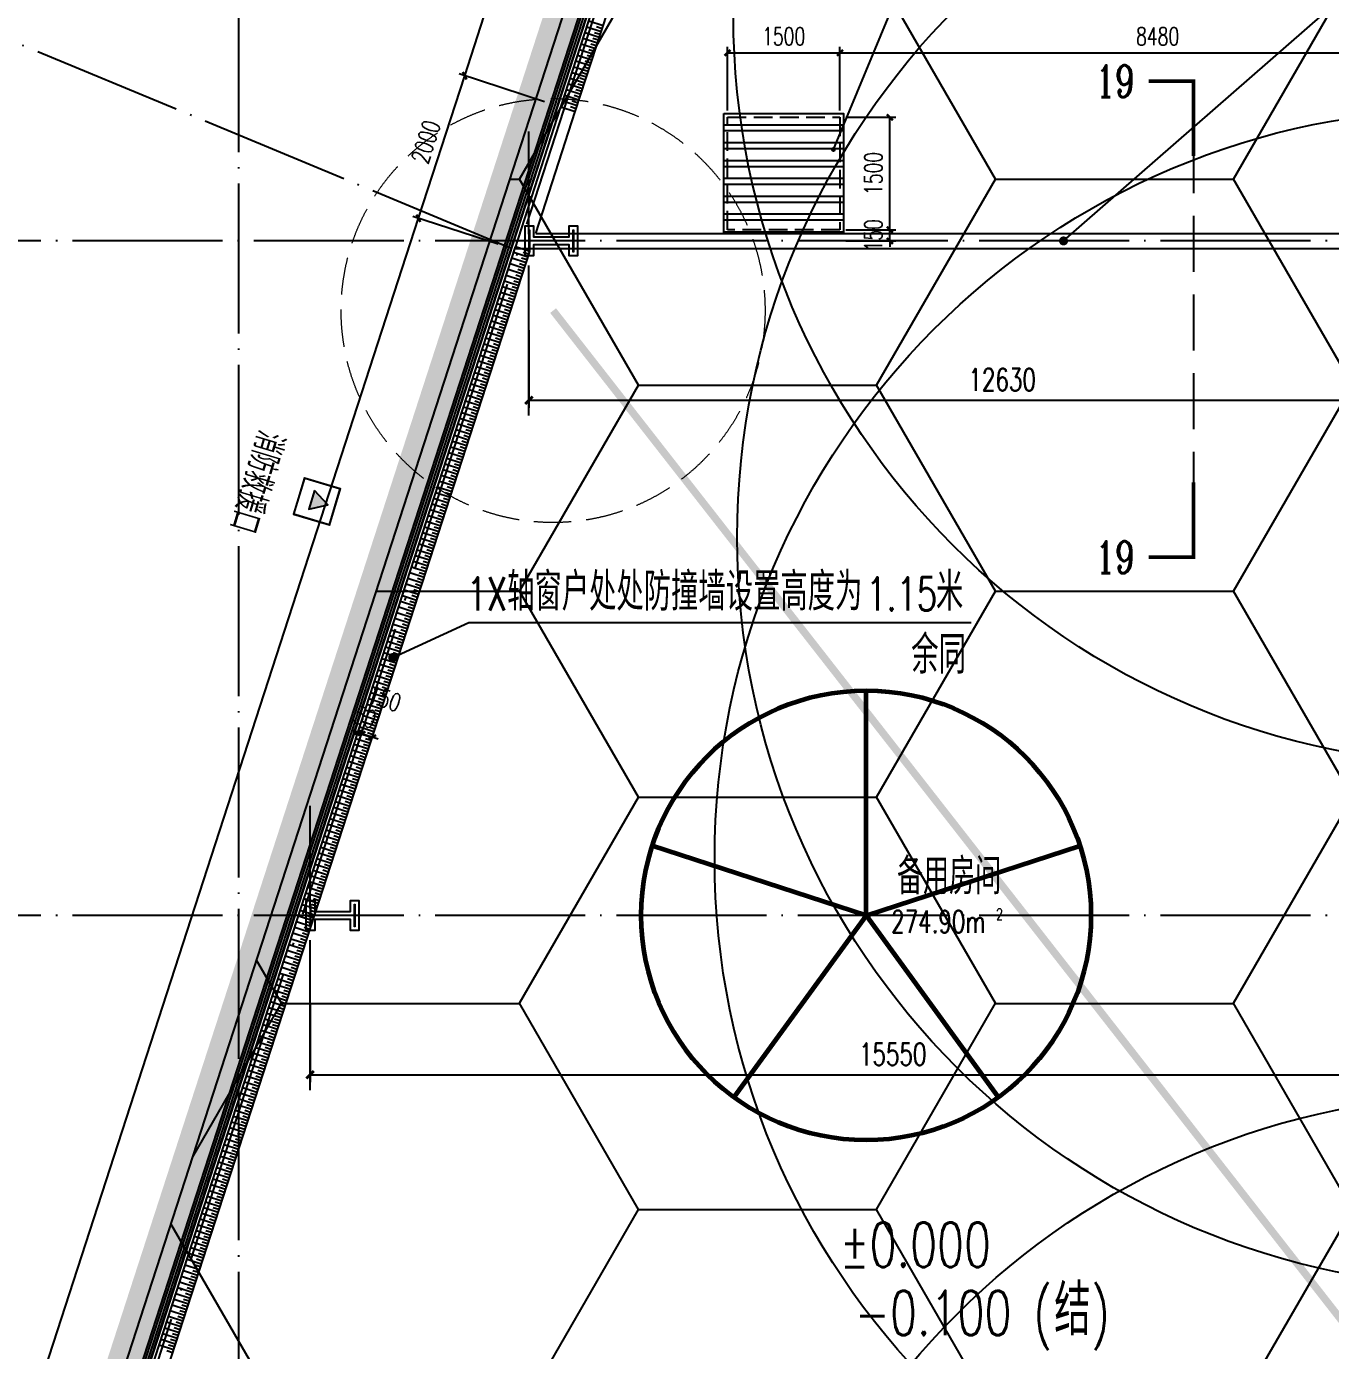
# Model space of a CAD drawing. Extents: x -821772 to -21949, y 506164 to 1049594.
# Drawn here: x -246288 to -228888, y 790014 to 807681 of the extents above; entities that cross this region are included whole.
import ezdxf
from ezdxf.xclip import XClip

# ---------------------------------------------------------------- set-up
doc = ezdxf.new("R2010")
doc.units = 0
doc.header["$LTSCALE"] = 1000
doc.header["$MEASUREMENT"] = 0
doc.header["$XCLIPFRAME"] = 2
for name, pattern in [('10平面20250807_t3$0$DASH', [0.35, 0.25, -0.1]), ('10平面20250807_t3$0$DOTE', [2.42, 2, -0.2, 0.02, -0.2]), ('ACAD_ISO04W100', [30.5, 24, -3, 0.5, -3]), ('DASH', [0.35, 0.25, -0.1])]:
    doc.linetypes.add(name, pattern=pattern)
doc.layers.get('Defpoints').update_dxf_attribs({"color": 210})
for name, color, linetype, lineweight in [('1-防火分区线', 201, 'DASH', 50), ('10平面20250807_t3$0$S-col', 8, 'Continuous', 0), ('s疏散距离', 1, 'ACAD_ISO04W100', 18)]:
    doc.layers.add(name, color=color, linetype=linetype, lineweight=lineweight)
for name, color, linetype in [('10平面20250807_t3$0$99平面图例外参$0$A-HATCH-2', 8, 'Continuous'), ('10平面20250807_t3$0$A-AXIS-D', 8, 'Continuous'), ('10平面20250807_t3$0$A-AXIS-DOTE', 8, '10平面20250807_t3$0$DOTE'), ('10平面20250807_t3$0$A-AXIS-DP', 8, 'Continuous'), ('10平面20250807_t3$0$A-AXIS-SYMB', 8, 'Continuous'), ('10平面20250807_t3$0$A-HATCH-2', 8, 'Continuous'), ('10平面20250807_t3$0$A-LIN-V', 8, 'Continuous'), ('10平面20250807_t3$0$A-SFCE', 8, 'Continuous'), ('10平面20250807_t3$0$A-TEXT', 8, 'Continuous'), ('10平面20250807_t3$0$A-WINDOW', 8, 'Continuous'), ('10平面20250807_t3$0$AS-WALL', 8, 'Continuous'), ('10平面20250807_t3$0$AS-结构边线层', 8, 'Continuous'), ('10平面20250807_t3$0$DIM_SYMB', 8, 'Continuous'), ('10平面20250807_t3$0$PUB_TEXT', 8, 'Continuous'), ('10平面20250807_t3$0$RP-N2-01$0$$0$A-WIND-J', 8, 'Continuous'), ('10平面20250807_t3$0$RP-N2-01$0$A-WIND-J', 8, 'Continuous'), ('10平面20250807_t3$0$SB_ZF消火栓', 10, 'Continuous'), ('10平面20250807_t3$0$建-墙-幕', 8, 'Continuous'), ('10平面20250807_t3$0$建-房间', 8, 'Continuous'), ('PUB_HATCH', 8, 'Continuous')]:
    doc.layers.add(name, color=color, linetype=linetype)
doc.styles.add('10平面20250807_t3$0$_TCH_DIM', font='SIMPLEX', dxfattribs={"bigfont": 'GBCBIG'})
doc.styles.add('10平面20250807_t3$0$_TCH_DIM_T3', font='SIMPLEX', dxfattribs={"width": 0.705882, "bigfont": 'GBCBIG'})
doc.styles.add('10平面20250807_t3$0$_TCH_LABEL', font='COMPLEX', dxfattribs={"bigfont": 'GBCBIG'})
doc.styles.add('10平面20250807_t3$0$A-AREA', font='SIMPLEX', dxfattribs={"bigfont": 'GBCBIG'})
doc.styles.add('10平面20250807_t3$0$A-STANDARD', font='SIMPLEX', dxfattribs={"bigfont": 'GBCBIG'})
doc.dimstyles.new('10平面20250807_t3$0$_TCH_ARCH&&100', dxfattribs={"dimtxt": 297.5, "dimasz": 100, "dimexe": 100, "dimexo": 100, "dimgap": 126.25, "dimtad": 1, "dimdec": 0, "dimzin": 0, "dimdsep": 46, "dimtxsty": '10平面20250807_t3$0$_TCH_DIM_T3', "dimblk": '10平面20250807_t3$0$_ArchTick', "dimcen": 0.09, "dimclrt": 7, "dimazin": 2, "dimtfac": 1, "dimtdec": 0, "dimtix": 1, "dimtmove": 2, "dimatfit": 3, "dimfxl": 0, "dimtolj": 1, "dimtzin": 0, "dimarcsym": 0})
doc.dimstyles.new('10平面20250807_t3$0$_TCH_ARCH&&80', dxfattribs={"dimtxt": 238, "dimasz": 80, "dimexe": 80, "dimexo": 80, "dimgap": 101, "dimtad": 1, "dimdec": 0, "dimzin": 0, "dimdsep": 46, "dimtxsty": '10平面20250807_t3$0$_TCH_DIM_T3', "dimblk": '10平面20250807_t3$0$_ArchTick', "dimcen": 0.09, "dimclrt": 7, "dimazin": 2, "dimtfac": 1, "dimtdec": 0, "dimtix": 1, "dimtmove": 2, "dimatfit": 3, "dimfxl": 0, "dimtolj": 1, "dimtzin": 0, "dimarcsym": 0})

# ---------------------------------------------------------------- blocks, each defined once
blk = doc.blocks.new('10平面20250807_t3$0$_ArchTick')
at = {"color": 0, "linetype": 'ByBlock', "const_width": 0.4}
blk.add_lwpolyline([(-0.5, -0.5), (0.5, 0.5)], dxfattribs=at)
blk = doc.blocks.new('*D10120')
at = {"layer": '10平面20250807_t3$0$A-AXIS-D', "color": 0, "lineweight": -2}
for p, q in [((-18848, -1190), (-18848, -2227)), ((-6218, -1190), (-6218, -2227)), ((-18848, -2127), (-6218, -2127))]:
    blk.add_line(p, q, dxfattribs=at)
at = {"layer": 'Defpoints', "color": 0}
for p in [(-18848, -1090), (-6218, -1090), (-6218, -2127)]:
    blk.add_point(p, dxfattribs=at)
at = {"layer": '10平面20250807_t3$0$A-AXIS-D', "color": 0, "lineweight": -2, "xscale": 100, "yscale": 100, "zscale": 100, "rotation": 180}
blk.add_blockref('10平面20250807_t3$0$_ArchTick', (-18848, -2127), dxfattribs=at)
at = {"layer": '10平面20250807_t3$0$A-AXIS-D', "color": 0, "lineweight": -2, "xscale": 100, "yscale": 100, "zscale": 100}
blk.add_blockref('10平面20250807_t3$0$_ArchTick', (-6218, -2127), dxfattribs=at)
at = {"layer": '10平面20250807_t3$0$A-AXIS-D', "color": 7, "insert": (-12533, -1852), "char_height": 297.5, "attachment_point": 5, "style": '10平面20250807_t3$0$_TCH_DIM_T3'}
blk.add_mtext('\\A1;12630', dxfattribs=at)
blk = doc.blocks.new('*D10121')
at = {"layer": '10平面20250807_t3$0$A-AXIS-D', "color": 0, "lineweight": -2}
for p, q in [((-21768, -10190), (-21768, -11227)), ((-6218, -10190), (-6218, -11227)), ((-21768, -11127), (-6218, -11127))]:
    blk.add_line(p, q, dxfattribs=at)
at = {"layer": 'Defpoints', "color": 0}
for p in [(-21768, -10090), (-6218, -10090), (-6218, -11127)]:
    blk.add_point(p, dxfattribs=at)
at = {"layer": '10平面20250807_t3$0$A-AXIS-D', "color": 0, "lineweight": -2, "xscale": 100, "yscale": 100, "zscale": 100, "rotation": 180}
blk.add_blockref('10平面20250807_t3$0$_ArchTick', (-21768, -11127), dxfattribs=at)
at = {"layer": '10平面20250807_t3$0$A-AXIS-D', "color": 0, "lineweight": -2, "xscale": 100, "yscale": 100, "zscale": 100}
blk.add_blockref('10平面20250807_t3$0$_ArchTick', (-6218, -11127), dxfattribs=at)
at = {"layer": '10平面20250807_t3$0$A-AXIS-D', "color": 7, "insert": (-13993, -10852), "char_height": 297.5, "attachment_point": 5, "style": '10平面20250807_t3$0$_TCH_DIM_T3'}
blk.add_mtext('\\A1;15550', dxfattribs=at)
blk = doc.blocks.new('10平面20250807_t3$0$43243')
at = {"layer": '10平面20250807_t3$0$AS-结构边线层'}
blk.add_lwpolyline([(-230898, 832220), (-254254, 760236), (-254254, 741420), (-248304, 741420), (-248304, 741670), (-246204, 741670), (-246204, 741420), (-231804, 741420), (-231804, 741670), (-229704, 741670), (-229704, 741420), (-228964, 741420), (-228964, 741250), (-222244, 741250), (-222244, 741420), (-215304, 741420), (-215304, 741670), (-213204, 741670), (-213204, 741420), (-212464, 741420), (-212464, 741250), (-205744, 741250)], dxfattribs=at)
blk = doc.blocks.new('10平面20250807_t3$0$_FZH')
at = {"layer": '10平面20250807_t3$0$A-HATCH-2'}
blk.add_lwpolyline([(-0.437, -0.25), (-0.437, 0.25), (-0.297, 0.25), (-0.297, 0.067), (0.298, 0.067), (0.298, 0.25), (0.438, 0.25), (0.438, -0.25), (0.298, -0.25), (0.298, -0.068), (-0.297, -0.068), (-0.297, -0.25)], close=True, dxfattribs=at)
at = {"layer": '10平面20250807_t3$0$S-col'}
blk.add_lwpolyline([(-0.375, -0.188), (-0.375, 0.187), (-0.36, 0.187), (-0.36, 0.005), (0.36, 0.005), (0.36, 0.187), (0.375, 0.187), (0.375, -0.188), (0.36, -0.188), (0.36, -0.005), (-0.36, -0.005), (-0.36, -0.188)], close=True, dxfattribs=at)
blk = doc.blocks.new('10平面20250807_t3$0$w4234324')
at = {"xscale": 800.0000000000005, "yscale": 800.0000000000005, "zscale": 800.0000000000005}
for p in [(-239284, 804820), (-242204, 795820)]:
    blk.add_blockref('10平面20250807_t3$0$_FZH', p, dxfattribs=at)
blk = doc.blocks.new('10平面20250807_t3$0$w4324324')
at = {"layer": '10平面20250807_t3$0$A-HATCH-2', "lineweight": 60}
for q in [(-1694760, 686605), (-1697614, 684532), (-1691907, 684532), (-1696524, 681178), (-1692997, 681178)]:
    blk.add_line((-1694760, 683605), q, dxfattribs=at)
blk.add_circle((-1694760, 683605), 3000, dxfattribs=at)
blk = doc.blocks.new('10平面20250807_t3$0$w423432')
at = {"layer": '10平面20250807_t3$0$A-LIN-V'}
blk.add_blockref('10平面20250807_t3$0$w4324324', (-65880, -27000), dxfattribs=at)
blk = doc.blocks.new('10平面20250807_t3$0$RP-N2-01$0$$0$xfjy')
at = {"layer": '10平面20250807_t3$0$RP-N2-01$0$$0$A-WIND-J'}
h = blk.add_hatch(color=256, dxfattribs=at)
h.dxf.hatch_style = 1
h.paths.add_polyline_path([(1141876, -26214), (1142135, -26214), (1142005, -25989)])
at = {"layer": '10平面20250807_t3$0$RP-N2-01$0$$0$A-WIND-J', "const_width": 25}
blk.add_lwpolyline([(1141755, -25889), (1141755, -26389), (1142255, -26389), (1142255, -25889)], close=True, dxfattribs=at)
at = {"layer": '10平面20250807_t3$0$RP-N2-01$0$$0$A-WIND-J'}
for points in [[(1141755, -26389), (1142255, -26389), (1142255, -25889), (1141755, -25889)], [(1141876, -26214), (1142135, -26214), (1142005, -25989)]]:
    blk.add_lwpolyline(points, close=True, dxfattribs=at)
blk = doc.blocks.new('10平面20250807_t3$0$RP-N2-01$0$xfjy')
at = {"layer": '10平面20250807_t3$0$RP-N2-01$0$$0$A-WIND-J'}
blk.add_blockref('10平面20250807_t3$0$RP-N2-01$0$$0$xfjy', (0, 0), dxfattribs=at)
blk = doc.blocks.new('10平面20250807_t3$0$1232')
at = {"layer": '10平面20250807_t3$0$RP-N2-01$0$A-WIND-J', "rotation": 253.2410415830264}
blk.add_blockref('10平面20250807_t3$0$RP-N2-01$0$xfjy', (111910, 1887306, 0), dxfattribs=at)
at = {"layer": '10平面20250807_t3$0$A-TEXT', "style": '10平面20250807_t3$0$_TCH_DIM'}
blk.add_text('消防救援口', height=384.1, rotation=253.241, dxfattribs=at).set_placement((-243196, 802321, 0))
blk = doc.blocks.new('10平面20250807_t3$0$99平面图例外参$0$$LinePat$填挖边坡')
at = {"color": 0}
for p, q in [((0, 0), (0, -1500)), ((300, 0), (300, -600))]:
    blk.add_line(p, q, dxfattribs=at)
at = {"layer": 'Defpoints', "color": 0}
blk.add_point((600, 0), dxfattribs=at)
blk = doc.blocks.new('10平面20250807_t3$0$34242343243')
at = {"layer": '10平面20250807_t3$0$A-LIN-V'}
for p, q in [((-239156, 806607), (-234680, 820402)), ((-238966, 806545), (-234490, 820340)), ((-245527, 786970), (-239761, 804742)), ((-245317, 786970), (-239571, 804680))]:
    blk.add_line(p, q, dxfattribs=at)
at = {"layer": '10平面20250807_t3$0$99平面图例外参$0$A-HATCH-2', "color": 203, "yscale": 0.1333333333333333, "zscale": 0.1333333333333333, "rotation": 252.0237134181383}
for p, xscale in [((-238644, 807536), 0.133545278136847), ((-238619, 807612), 0.133545278136847), ((-238595, 807689), 0.133545278136847), ((-238694, 807384), 0.133545278136847), ((-238669, 807460), 0.133545278136847), ((-238743, 807231), 0.133545278136847), ((-238718, 807308), 0.133545278136847), ((-238817, 807003), 0.133545278136847), ((-238793, 807079), 0.133545278136847), ((-238768, 807155), 0.133545278136847), ((-238867, 806850), 0.133545278136847), ((-238842, 806927), 0.133545278136847), ((-238916, 806698), 0.133545278136847), ((-238891, 806774), 0.133545278136847), ((-238941, 806622), 0.133545278136847), ((-239620, 804527), 0.1337555067000686), ((-239596, 804604), 0.1337555067000686), ((-239571, 804680), 0.1337555067000686), ((-239670, 804375), 0.1337555067000686), ((-239645, 804451), 0.1337555067000686), ((-239720, 804222), 0.1337555067000686), ((-239695, 804298), 0.1337555067000686), ((-239794, 803993), 0.1337555067000686), ((-239769, 804069), 0.1337555067000686), ((-239744, 804146), 0.1337555067000686), ((-239843, 803840), 0.1337555067000686), ((-239819, 803917), 0.1337555067000686), ((-239893, 803688), 0.1337555067000686), ((-239868, 803764), 0.1337555067000686), ((-239967, 803459), 0.1337555067000686), ((-239942, 803535), 0.1337555067000686), ((-239918, 803611), 0.1337555067000686), ((-240017, 803306), 0.1337555067000686), ((-239992, 803382), 0.1337555067000686), ((-240066, 803153), 0.1337555067000686), ((-240042, 803230), 0.1337555067000686), ((-240141, 802924), 0.1337555067000686), ((-240116, 803000), 0.1337555067000686), ((-240091, 803077), 0.1337555067000686), ((-240190, 802771), 0.1337555067000686), ((-240165, 802848), 0.1337555067000686), ((-240240, 802619), 0.1337555067000686), ((-240215, 802695), 0.1337555067000686), ((-240289, 802466), 0.1337555067000686), ((-240264, 802542), 0.1337555067000686), ((-240364, 802237), 0.1337555067000686), ((-240339, 802313), 0.1337555067000686), ((-240314, 802390), 0.1337555067000686), ((-240413, 802084), 0.1337555067000686), ((-240388, 802161), 0.1337555067000686), ((-240463, 801932), 0.1337555067000686), ((-240438, 802008), 0.1337555067000686), ((-240537, 801703), 0.1337555067000686), ((-240512, 801779), 0.1337555067000686), ((-240487, 801855), 0.1337555067000686), ((-240586, 801550), 0.1337555067000686), ((-240562, 801626), 0.1337555067000686), ((-240636, 801397), 0.1337555067000686), ((-240611, 801474), 0.1337555067000686), ((-240710, 801168), 0.1337555067000686), ((-240685, 801245), 0.1337555067000686), ((-240661, 801321), 0.1337555067000686), ((-240760, 801016), 0.1337555067000686), ((-240735, 801092), 0.1337555067000686), ((-240809, 800863), 0.1337555067000686), ((-240785, 800939), 0.1337555067000686), ((-240884, 800634), 0.1337555067000686), ((-240859, 800710), 0.1337555067000686), ((-240834, 800787), 0.1337555067000686), ((-240933, 800481), 0.1337555067000686), ((-240908, 800558), 0.1337555067000686), ((-240983, 800329), 0.1337555067000686), ((-240958, 800405), 0.1337555067000686), ((-241057, 800100), 0.1337555067000686), ((-241032, 800176), 0.1337555067000686), ((-241007, 800252), 0.1337555067000686), ((-241107, 799947), 0.1337555067000686), ((-241082, 800023), 0.1337555067000686), ((-241156, 799794), 0.1337555067000686), ((-241131, 799871), 0.1337555067000686), ((-241206, 799642), 0.1337555067000686), ((-241181, 799718), 0.1337555067000686), ((-241280, 799413), 0.1337555067000686), ((-241255, 799489), 0.1337555067000686), ((-241230, 799565), 0.1337555067000686), ((-241329, 799260), 0.1337555067000686), ((-241305, 799336), 0.1337555067000686), ((-241379, 799107), 0.1337555067000686), ((-241354, 799184), 0.1337555067000686), ((-241453, 798878), 0.1337555067000686), ((-241429, 798955), 0.1337555067000686), ((-241404, 799031), 0.1337555067000686), ((-241503, 798726), 0.1337555067000686), ((-241478, 798802), 0.1337555067000686), ((-241552, 798573), 0.1337555067000686), ((-241528, 798649), 0.1337555067000686), ((-241627, 798344), 0.1337555067000686), ((-241602, 798420), 0.1337555067000686), ((-241577, 798497), 0.1337555067000686), ((-241676, 798191), 0.1337555067000686), ((-241651, 798268), 0.1337555067000686), ((-241726, 798039), 0.1337555067000686), ((-241701, 798115), 0.1337555067000686), ((-241800, 797810), 0.1337555067000686), ((-241775, 797886), 0.1337555067000686), ((-241751, 797962), 0.1337555067000686), ((-241850, 797657), 0.1337555067000686), ((-241825, 797733), 0.1337555067000686), ((-241899, 797504), 0.1337555067000686), ((-241874, 797581), 0.1337555067000686), ((-241973, 797275), 0.1337555067000686), ((-241949, 797352), 0.1337555067000686), ((-241924, 797428), 0.1337555067000686), ((-242023, 797123), 0.1337555067000686), ((-241998, 797199), 0.1337555067000686), ((-242073, 796970), 0.1337555067000686), ((-242048, 797046), 0.1337555067000686), ((-242147, 796741), 0.1337555067000686), ((-242122, 796817), 0.1337555067000686), ((-242097, 796894), 0.1337555067000686), ((-242196, 796588), 0.1337555067000686), ((-242172, 796665), 0.1337555067000686), ((-242246, 796436), 0.1337555067000686), ((-242221, 796512), 0.1337555067000686), ((-242295, 796283), 0.1337555067000686), ((-242271, 796359), 0.1337555067000686), ((-242370, 796054), 0.1337555067000686), ((-242345, 796130), 0.1337555067000686), ((-242320, 796207), 0.1337555067000686), ((-242419, 795901), 0.1337555067000686), ((-242394, 795978), 0.1337555067000686), ((-242469, 795749), 0.1337555067000686), ((-242444, 795825), 0.1337555067000686), ((-242543, 795520), 0.1337555067000686), ((-242518, 795596), 0.1337555067000686), ((-242494, 795672), 0.1337555067000686), ((-242593, 795367), 0.1337555067000686), ((-242568, 795443), 0.1337555067000686), ((-242642, 795214), 0.1337555067000686), ((-242617, 795291), 0.1337555067000686), ((-242716, 794985), 0.1337555067000686), ((-242692, 795062), 0.1337555067000686), ((-242667, 795138), 0.1337555067000686), ((-242766, 794833), 0.1337555067000686), ((-242741, 794909), 0.1337555067000686), ((-242816, 794680), 0.1337555067000686), ((-242791, 794756), 0.1337555067000686), ((-242890, 794451), 0.1337555067000686), ((-242865, 794527), 0.1337555067000686), ((-242840, 794604), 0.1337555067000686), ((-242939, 794298), 0.1337555067000686), ((-242915, 794375), 0.1337555067000686), ((-242989, 794146), 0.1337555067000686), ((-242964, 794222), 0.1337555067000686), ((-243063, 793917), 0.1337555067000686), ((-243038, 793993), 0.1337555067000686), ((-243014, 794069), 0.1337555067000686), ((-243113, 793764), 0.1337555067000686), ((-243088, 793840), 0.1337555067000686), ((-243162, 793611), 0.1337555067000686), ((-243138, 793688), 0.1337555067000686), ((-243212, 793459), 0.1337555067000686), ((-243187, 793535), 0.1337555067000686), ((-243286, 793230), 0.1337555067000686), ((-243261, 793306), 0.1337555067000686), ((-243237, 793382), 0.1337555067000686), ((-243336, 793077), 0.1337555067000686), ((-243311, 793153), 0.1337555067000686), ((-243385, 792924), 0.1337555067000686), ((-243360, 793001), 0.1337555067000686), ((-243460, 792695), 0.1337555067000686), ((-243435, 792772), 0.1337555067000686), ((-243410, 792848), 0.1337555067000686), ((-243509, 792543), 0.1337555067000686), ((-243484, 792619), 0.1337555067000686), ((-243559, 792390), 0.1337555067000686), ((-243534, 792466), 0.1337555067000686), ((-243633, 792161), 0.1337555067000686), ((-243608, 792237), 0.1337555067000686), ((-243583, 792313), 0.1337555067000686), ((-243682, 792008), 0.1337555067000686), ((-243658, 792084), 0.1337555067000686), ((-243732, 791855), 0.1337555067000686), ((-243707, 791932), 0.1337555067000686), ((-243806, 791626), 0.1337555067000686), ((-243782, 791703), 0.1337555067000686), ((-243757, 791779), 0.1337555067000686), ((-243856, 791474), 0.1337555067000686), ((-243831, 791550), 0.1337555067000686), ((-243905, 791321), 0.1337555067000686), ((-243881, 791397), 0.1337555067000686), ((-243980, 791092), 0.1337555067000686), ((-243955, 791168), 0.1337555067000686), ((-243930, 791245), 0.1337555067000686), ((-244029, 790939), 0.1337555067000686), ((-244004, 791016), 0.1337555067000686), ((-244079, 790787), 0.1337555067000686), ((-244054, 790863), 0.1337555067000686), ((-244153, 790558), 0.1337555067000686), ((-244128, 790634), 0.1337555067000686), ((-244103, 790710), 0.1337555067000686), ((-244203, 790405), 0.1337555067000686), ((-244178, 790481), 0.1337555067000686), ((-244252, 790252), 0.1337555067000686), ((-244227, 790329), 0.1337555067000686), ((-244302, 790100), 0.1337555067000686), ((-244277, 790176), 0.1337555067000686), ((-244326, 790023), 0.1337555067000686)]:
    blk.add_blockref('10平面20250807_t3$0$99平面图例外参$0$$LinePat$填挖边坡', p, dxfattribs=dict(at, xscale=xscale))
blk = doc.blocks.new('10平面20250807_t3$0$42332')
at = {"layer": '10平面20250807_t3$0$A-HATCH-2'}
h = blk.add_hatch(dxfattribs=at)
h.set_pattern_fill('ANSI32', color=256, scale=50, angle=135)
h.set_pattern_definition([(180, (0, 0), (-1e-14, -238.125), []), (180, (-79.38, 79.38), (-1e-14, -238.125), [])])
h.paths.add_polyline_path([(-305720, 587600), (-304120, 587600), (-304120, 586000), (-305720, 586000)])
at = {"layer": '10平面20250807_t3$0$A-SFCE'}
blk.add_lwpolyline([(-305720, 587600), (-304120, 587600), (-304120, 586000), (-305720, 586000)], close=True, dxfattribs=at)
at = {"layer": '10平面20250807_t3$0$A-SFCE', "linetype": '10平面20250807_t3$0$DASH'}
blk.add_lwpolyline([(-305670, 587550), (-304170, 587550), (-304170, 586050), (-305670, 586050)], close=True, dxfattribs=at)
blk = doc.blocks.new('10平面20250807_t3$0$A$C5D961328')
at = {"layer": '10平面20250807_t3$0$A-LIN-V', "ltscale": 500}
blk.add_circle((350, 40), 10001, dxfattribs=at)
blk = doc.blocks.new('10平面20250807_t3$0$234243242332')
at = {"layer": '10平面20250807_t3$0$SB_ZF消火栓'}
for p, rotation in [((-226894, 808180), 270), ((-226844, 801213), 270), ((-227064, 796224, -3000), 90), ((-226844, 783774), 270)]:
    blk.add_blockref('10平面20250807_t3$0$A$C5D961328', p, dxfattribs=dict(at, rotation=rotation))
blk = doc.blocks.new('*D11334')
at = {"layer": '10平面20250807_t3$0$A-AXIS-DP', "color": 0, "lineweight": -2}
for p, q in [((-241863, 798262), (-241940, 798287)), ((-241938, 798034), (-241839, 798339)), ((-241890, 798019), (-241791, 798323)), ((-241863, 798262), (-241816, 798247)), ((-241816, 798247), (-241740, 798222))]:
    blk.add_line(p, q, dxfattribs=at)
at = {"layer": 'Defpoints', "color": 0}
for p in [(-241816, 798247), (-241962, 797958), (-241915, 797943)]:
    blk.add_point(p, dxfattribs=at)
at = {"layer": '10平面20250807_t3$0$A-AXIS-DP', "color": 0, "lineweight": -2, "xscale": 80, "yscale": 80, "zscale": 80}
for p, rotation in [((-241863, 798262), 342.0237134181228), ((-241816, 798247), 162.0237134181229)]:
    blk.add_blockref('10平面20250807_t3$0$_ArchTick', p, dxfattribs=dict(at, rotation=rotation))
at = {"layer": '10平面20250807_t3$0$A-AXIS-DP', "color": 7, "insert": (-241772, 798464), "char_height": 238, "attachment_point": 5, "rotation": 342.0237, "style": '10平面20250807_t3$0$_TCH_DIM_T3'}
blk.add_mtext('\\A1;50', dxfattribs=at)
blk = doc.blocks.new('*D11335')
at = {"layer": '10平面20250807_t3$0$A-AXIS-DP', "color": 0, "lineweight": -2}
for p, q in [((-241816, 798247), (-241892, 798272)), ((-241890, 798019), (-241791, 798323)), ((-241816, 798247), (-241673, 798201)), ((-241747, 797972), (-241649, 798277)), ((-241673, 798201), (-241597, 798176))]:
    blk.add_line(p, q, dxfattribs=at)
at = {"layer": 'Defpoints', "color": 0}
for p in [(-241673, 798201), (-241915, 797943), (-241772, 797896)]:
    blk.add_point(p, dxfattribs=at)
at = {"layer": '10平面20250807_t3$0$A-AXIS-DP', "color": 0, "lineweight": -2, "xscale": 80, "yscale": 80, "zscale": 80}
for p, rotation in [((-241816, 798247), 342.0237134181606), ((-241673, 798201), 162.0237134181606)]:
    blk.add_blockref('10平面20250807_t3$0$_ArchTick', p, dxfattribs=dict(at, rotation=rotation))
at = {"layer": '10平面20250807_t3$0$A-AXIS-DP', "color": 7, "insert": (-241508, 798710), "char_height": 238, "attachment_point": 5, "rotation": 342.0237, "style": '10平面20250807_t3$0$_TCH_DIM_T3'}
blk.add_mtext('\\A1;150', dxfattribs=at)
blk = doc.blocks.new('*D11452')
at = {"layer": '10平面20250807_t3$0$A-AXIS-DP', "color": 0, "lineweight": -2}
for p, q in [((-235354, 806470), (-234687, 806470)), ((-234767, 804970), (-234767, 806470)), ((-235354, 804970), (-234687, 804970))]:
    blk.add_line(p, q, dxfattribs=at)
at = {"layer": 'Defpoints', "color": 0}
for p in [(-235434, 806470), (-234767, 806470), (-235434, 804970)]:
    blk.add_point(p, dxfattribs=at)
at = {"layer": '10平面20250807_t3$0$A-AXIS-DP', "color": 0, "lineweight": -2, "xscale": 80, "yscale": 80, "zscale": 80}
for p, rotation in [((-234767, 806470), 90), ((-234767, 804970), 270)]:
    blk.add_blockref('10平面20250807_t3$0$_ArchTick', p, dxfattribs=dict(at, rotation=rotation))
at = {"layer": '10平面20250807_t3$0$A-AXIS-DP', "color": 7, "insert": (-234987, 805720), "char_height": 238, "attachment_point": 5, "rotation": 90, "style": '10平面20250807_t3$0$_TCH_DIM_T3'}
blk.add_mtext('\\A1;1500', dxfattribs=at)
blk = doc.blocks.new('*D11453')
at = {"layer": '10平面20250807_t3$0$A-AXIS-DP', "color": 0, "lineweight": -2}
for p, q in [((-235354, 804970), (-234687, 804970)), ((-234767, 804970), (-234767, 805050)), ((-234767, 804820), (-234767, 804970)), ((-235354, 804820), (-234687, 804820)), ((-234767, 804820), (-234767, 804740))]:
    blk.add_line(p, q, dxfattribs=at)
at = {"layer": 'Defpoints', "color": 0}
for p in [(-235434, 804970), (-234767, 804970), (-235434, 804820)]:
    blk.add_point(p, dxfattribs=at)
at = {"layer": '10平面20250807_t3$0$A-AXIS-DP', "color": 0, "lineweight": -2, "xscale": 80, "yscale": 80, "zscale": 80}
for p, rotation in [((-234767, 804970), 270), ((-234767, 804820), 90)]:
    blk.add_blockref('10平面20250807_t3$0$_ArchTick', p, dxfattribs=dict(at, rotation=rotation))
at = {"layer": '10平面20250807_t3$0$A-AXIS-DP', "color": 7, "insert": (-234987, 804895), "char_height": 238, "attachment_point": 5, "rotation": 90, "style": '10平面20250807_t3$0$_TCH_DIM_T3'}
blk.add_mtext('\\A1;150', dxfattribs=at)
blk = doc.blocks.new('*D11454')
at = {"layer": '10平面20250807_t3$0$A-AXIS-DP', "color": 0, "lineweight": -2}
for p, q in [((-236934, 806560), (-236934, 807410)), ((-235434, 806560), (-235434, 807410)), ((-236934, 807330), (-235434, 807330))]:
    blk.add_line(p, q, dxfattribs=at)
at = {"layer": 'Defpoints', "color": 0}
for p in [(-235434, 807330), (-236934, 806480), (-235434, 806480)]:
    blk.add_point(p, dxfattribs=at)
at = {"layer": '10平面20250807_t3$0$A-AXIS-DP', "color": 0, "lineweight": -2, "xscale": 80, "yscale": 80, "zscale": 80, "rotation": 180}
blk.add_blockref('10平面20250807_t3$0$_ArchTick', (-236934, 807330), dxfattribs=at)
at = {"layer": '10平面20250807_t3$0$A-AXIS-DP', "color": 0, "lineweight": -2, "xscale": 80, "yscale": 80, "zscale": 80}
blk.add_blockref('10平面20250807_t3$0$_ArchTick', (-235434, 807330), dxfattribs=at)
at = {"layer": '10平面20250807_t3$0$A-AXIS-DP', "color": 7, "insert": (-236184, 807550), "char_height": 238, "attachment_point": 5, "style": '10平面20250807_t3$0$_TCH_DIM_T3'}
blk.add_mtext('\\A1;1500', dxfattribs=at)
blk = doc.blocks.new('*D11455')
at = {"layer": '10平面20250807_t3$0$A-AXIS-DP', "color": 0, "lineweight": -2}
for p, q in [((-235434, 806560), (-235434, 807410)), ((-226954, 806560), (-226954, 807410)), ((-235434, 807330), (-226954, 807330))]:
    blk.add_line(p, q, dxfattribs=at)
at = {"layer": 'Defpoints', "color": 0}
for p in [(-226954, 807330), (-235434, 806480), (-226954, 806480)]:
    blk.add_point(p, dxfattribs=at)
at = {"layer": '10平面20250807_t3$0$A-AXIS-DP', "color": 0, "lineweight": -2, "xscale": 80, "yscale": 80, "zscale": 80, "rotation": 180}
blk.add_blockref('10平面20250807_t3$0$_ArchTick', (-235434, 807330), dxfattribs=at)
at = {"layer": '10平面20250807_t3$0$A-AXIS-DP', "color": 0, "lineweight": -2, "xscale": 80, "yscale": 80, "zscale": 80}
blk.add_blockref('10平面20250807_t3$0$_ArchTick', (-226954, 807330), dxfattribs=at)
at = {"layer": '10平面20250807_t3$0$A-AXIS-DP', "color": 7, "insert": (-231194, 807550), "char_height": 238, "attachment_point": 5, "style": '10平面20250807_t3$0$_TCH_DIM_T3'}
blk.add_mtext('\\A1;8480', dxfattribs=at)
blk = doc.blocks.new('*D12375')
at = {"layer": '10平面20250807_t3$0$A-AXIS-DP', "color": 0, "lineweight": -2}
for p, q in [((-255496, 760622), (-241058, 805122)), ((-239992, 804776), (-241134, 805146)), ((-254430, 760276), (-255572, 760647))]:
    blk.add_line(p, q, dxfattribs=at)
at = {"layer": 'Defpoints', "color": 0}
for p in [(-241058, 805122), (-239916, 804751), (-254354, 760252)]:
    blk.add_point(p, dxfattribs=at)
at = {"layer": '10平面20250807_t3$0$A-AXIS-DP', "color": 0, "lineweight": -2, "xscale": 80, "yscale": 80, "zscale": 80}
for p, rotation in [((-241058, 805122), 72.02371341813644), ((-255496, 760622), 252.0237134181364)]:
    blk.add_blockref('10平面20250807_t3$0$_ArchTick', p, dxfattribs=dict(at, rotation=rotation))
at = {"layer": '10平面20250807_t3$0$A-AXIS-DP', "color": 7, "insert": (-248486, 782940), "char_height": 238, "attachment_point": 5, "rotation": 72.0237, "style": '10平面20250807_t3$0$_TCH_DIM_T3'}
blk.add_mtext('\\A1;46783', dxfattribs=at)
blk = doc.blocks.new('*D12376')
at = {"layer": '10平面20250807_t3$0$A-AXIS-DP', "color": 0, "lineweight": -2}
for p, q in [((-239375, 806678), (-240516, 807049)), ((-241058, 805122), (-240440, 807024)), ((-239992, 804776), (-241134, 805146))]:
    blk.add_line(p, q, dxfattribs=at)
at = {"layer": 'Defpoints', "color": 0}
for p in [(-240440, 807024), (-239299, 806653), (-239916, 804751)]:
    blk.add_point(p, dxfattribs=at)
at = {"layer": '10平面20250807_t3$0$A-AXIS-DP', "color": 0, "lineweight": -2, "xscale": 80, "yscale": 80, "zscale": 80}
for p, rotation in [((-240440, 807024), 72.02371341813618), ((-241058, 805122), 252.0237134181362)]:
    blk.add_blockref('10平面20250807_t3$0$_ArchTick', p, dxfattribs=dict(at, rotation=rotation))
at = {"layer": '10平面20250807_t3$0$A-AXIS-DP', "color": 7, "insert": (-240958, 806141), "char_height": 238, "attachment_point": 5, "rotation": 72.0237, "style": '10平面20250807_t3$0$_TCH_DIM_T3'}
blk.add_mtext('\\A1;2000', dxfattribs=at)
blk = doc.blocks.new('*D12377')
at = {"layer": '10平面20250807_t3$0$A-AXIS-DP', "color": 0, "lineweight": -2}
for p, q in [((-240440, 807024), (-236582, 818917)), ((-235516, 818571), (-236658, 818941)), ((-239375, 806678), (-240516, 807049))]:
    blk.add_line(p, q, dxfattribs=at)
at = {"layer": 'Defpoints', "color": 0}
for p in [(-236582, 818917), (-235440, 818546), (-239299, 806653)]:
    blk.add_point(p, dxfattribs=at)
at = {"layer": '10平面20250807_t3$0$A-AXIS-DP', "color": 0, "lineweight": -2, "xscale": 80, "yscale": 80, "zscale": 80}
for p, rotation in [((-236582, 818917), 72.02371341813641), ((-240440, 807024), 252.0237134181364)]:
    blk.add_blockref('10平面20250807_t3$0$_ArchTick', p, dxfattribs=dict(at, rotation=rotation))
at = {"layer": '10平面20250807_t3$0$A-AXIS-DP', "color": 7, "insert": (-238720, 813038), "char_height": 238, "attachment_point": 5, "rotation": 72.0237, "style": '10平面20250807_t3$0$_TCH_DIM_T3'}
blk.add_mtext('\\A1;12503', dxfattribs=at)
blk = doc.blocks.new('10平面20250807_t3$0$dote')
at = {"layer": '10平面20250807_t3$0$A-AXIS-DOTE'}
for p, q in [((-22717.8, -68994), (-22717.8, 36662.3)), ((-18847.8, -2330), (-18847.8, 1460)), ((76282.2, 0), (-41310, 0)), ((-21767.8, -11330), (-21767.8, -7540)), ((76282.2, -9000), (-41310, -9000))]:
    blk.add_line(p, q, dxfattribs=at)
at = {"layer": '10平面20250807_t3$0$A-AXIS-DOTE', "ltscale": 2}
blk.add_lwpolyline([(-35305.3, -50417.4), (-8818.8, 31214.7)], dxfattribs=at)
at = {"layer": '10平面20250807_t3$0$A-AXIS-D'}
for base, p1, p2, picture, middle in [((-6217.8, -2127.5), (-18847.8, -1090), (-6217.8, -1090), '*D10120', (-12532.8, -1852.5)), ((-6217.8, -11127.5), (-21767.8, -10090), (-6217.8, -10090), '*D10121', (-13992.8, -10852.5))]:
    dim = blk.add_linear_dim(base=base, p1=p1, p2=p2, angle=0, dimstyle='10平面20250807_t3$0$_TCH_ARCH&&100', override={"dimgap": 0}, dxfattribs=at)
    dim.commit()
    dim.dimension.update_dxf_attribs({"geometry": picture, "text_midpoint": middle, "dimtype": 129})
blk = doc.blocks.new('10平面20250807_t3')
at = {"layer": '10平面20250807_t3$0$A-AXIS-DOTE'}
blk.add_line((-239820, 804720), (-255531.6, 811250), dxfattribs=at)
at = {"layer": '10平面20250807_t3$0$A-AXIS-SYMB'}
blk.add_line((-235520, 806040), (-234580, 808310), dxfattribs=at)
at = {"layer": '10平面20250807_t3$0$A-AXIS-SYMB', "const_width": 32}
blk.add_lwpolyline([(-235526.1, 806025.2, 1), (-235513.9, 806054.8, 1)], format="xyb", close=True, dxfattribs=at)
at = {"layer": '10平面20250807_t3$0$A-LIN-V'}
blk.add_lwpolyline([(-254554.2, 757820), (-254554.2, 760283.3), (-235630.1, 818607.8), (-235344.7, 818515.3)], dxfattribs=at)
at = {"layer": '10平面20250807_t3$0$AS-WALL'}
for p, q in [((-239768.2, 804720), (-239155.9, 806607.2)), ((-239493, 804920), (-238965.6, 806545.4)), ((-239155.9, 806607.2), (-238965.6, 806545.4)), ((-239493, 804920), (-227054.2, 804920)), ((-239768.2, 804720), (-226854.2, 804720))]:
    blk.add_line(p, q, dxfattribs=at)
at = {"layer": '10平面20250807_t3$0$DIM_SYMB'}
for p, q in [((-232450, 804820), (-225790, 810640)), ((-241400.3, 799260.7), (-240386.5, 799729.5)), ((-241400.3, 799260.7), (-240386.5, 799729.5)), ((-240386.5, 799729.5), (-233682.3, 799729.5))]:
    blk.add_line(p, q, dxfattribs=at)
at = {"layer": '10平面20250807_t3$0$DIM_SYMB', "const_width": 50}
for points in [[(-231314.5, 806951.7), (-230714.5, 806951.7), (-230714.5, 805951.7)], [(-230714.5, 801599.1), (-230714.5, 800599.1), (-231314.5, 800599.1)]]:
    blk.add_lwpolyline(points, dxfattribs=at)
at = {"layer": '10平面20250807_t3$0$DIM_SYMB', "linetype": '10平面20250807_t3$0$DASH', "ltscale": 3}
blk.add_lwpolyline([(-230714.5, 806206.7), (-230714.5, 800930.6)], dxfattribs=at)
at = {"layer": '10平面20250807_t3$0$DIM_SYMB', "const_width": 60}
for points in [[(-232472.6, 804800.3, 1), (-232427.4, 804839.7, 1)], [(-241427.5, 799248.1, 1), (-241373.1, 799273.3, 1)], [(-241427.5, 799248.1, 1), (-241373.1, 799273.3, 1)]]:
    blk.add_lwpolyline(points, format="xyb", close=True, dxfattribs=at)
at = {"layer": '10平面20250807_t3$0$建-墙-幕'}
for p, q in [((-234822.6, 820448.5), (-245728.7, 786835.4)), ((-245697, 786825.1), (-234790.9, 820438.2)), ((-245665.3, 786814.9), (-234759.2, 820427.9)), ((-245633.6, 786804.6), (-234727.5, 820417.6))]:
    blk.add_line(p, q, dxfattribs=at)
blk.add_blockref('10平面20250807_t3$0$1232', (0, 0))
at = {"layer": '10平面20250807_t3$0$A-LIN-V'}
blk.add_blockref('10平面20250807_t3$0$w423432', (1525556.2, 139215), dxfattribs=at)
at = {"layer": '10平面20250807_t3$0$A-SFCE'}
blk.add_blockref('10平面20250807_t3$0$42332', (68735.8, 218920), dxfattribs=at)
at = {"layer": '10平面20250807_t3$0$A-WINDOW'}
for name in ['10平面20250807_t3$0$43243', '10平面20250807_t3$0$w4234324']:
    blk.add_blockref(name, (0, 0), dxfattribs=at)
at = {"layer": '10平面20250807_t3$0$AS-WALL'}
blk.add_blockref('10平面20250807_t3$0$dote', (-220736.4, 804820), dxfattribs=at)
at = {"layer": '10平面20250807_t3$0$DIM_SYMB'}
blk.add_blockref('10平面20250807_t3$0$34242343243', (0, 0), dxfattribs=at)
at = {"layer": '10平面20250807_t3$0$SB_ZF消火栓', "linetype": 'Continuous'}
blk.add_blockref('10平面20250807_t3$0$234243242332', (0, 0), dxfattribs=at)
at = {"layer": '10平面20250807_t3$0$PUB_TEXT', "width": 0.705882}
for s, height, style, p in [('19', 425, '10平面20250807_t3$0$_TCH_LABEL', (-232021.6, 806739.2)), ('19', 425, '10平面20250807_t3$0$_TCH_LABEL', (-232021.6, 800386.6)), ('1X', 446.25, '10平面20250807_t3$0$_TCH_DIM', (-240414.6, 799887)), ('1.15', 446.25, '10平面20250807_t3$0$_TCH_DIM', (-235082.6, 799887)), ('%%P0.000', 595, '10平面20250807_t3$0$A-STANDARD', (-235433.7, 791127.5)), ('-0.100', 595, '10平面20250807_t3$0$A-STANDARD', (-235233.7, 790217.5)), ('(', 595, '10平面20250807_t3$0$A-STANDARD', (-232853.7, 790217.5)), (')', 595, '10平面20250807_t3$0$A-STANDARD', (-232082.2, 790217.5))]:
    blk.add_text(s, height=height, dxfattribs=dict(at, style=style)).set_placement(p)
at = {"layer": '10平面20250807_t3$0$PUB_TEXT'}
for s, height, style, p in [('轴窗户处处防撞墙设置高度为', 506.383, '10平面20250807_t3$0$_TCH_DIM', (-239874.6, 799887)), ('米', 506.4, '10平面20250807_t3$0$_TCH_DIM', (-234152.6, 799887)), ('余同', 506.38, '10平面20250807_t3$0$_TCH_DIM', (-234482.1, 799047)), ('结', 675.2, '10平面20250807_t3$0$A-STANDARD', (-232573.7, 790217.5))]:
    blk.add_text(s, height=height, dxfattribs=dict(at, style=style)).set_placement(p)
at = {"layer": '10平面20250807_t3$0$建-房间', "style": '10平面20250807_t3$0$A-AREA'}
blk.add_text('备用房间', height=482.27, dxfattribs=at).set_placement((-234671.9, 796100))
at = {"layer": '10平面20250807_t3$0$建-房间', "style": '10平面20250807_t3$0$A-AREA', "width": 0.705882}
for s, height, p in [('274.90m', 297.5, (-234750, 795588.1)), ('2', 148.8, (-233350, 795763.1))]:
    blk.add_text(s, height=height, dxfattribs=at).set_placement(p)
at = {"layer": '10平面20250807_t3$0$A-AXIS-DP'}
for p1, p2, distance, picture, middle in [((-239298.5, 806653.5), (-235439.8, 818546.1), 1200.3, '*D12377', (-238720.2, 813038.1)), ((-236934.2, 806480), (-235434.2, 806480), 850, '*D11454', (-236184.2, 807550)), ((-235434.2, 806480), (-226954.2, 806480), 850, '*D11455', (-231194.2, 807550)), ((-239915.8, 804751.1), (-239298.5, 806653.5), 1200.3, '*D12376', (-240958.1, 806140.6)), ((-235434.2, 804970), (-235434.2, 806470), -667.3, '*D11452', (-234986.8, 805720)), ((-254354.2, 760251.6), (-239915.8, 804751.1), 1200.3, '*D12375', (-248486, 782939.7)), ((-235434.2, 804820), (-235434.2, 804970), -667.3, '*D11453', (-234986.8, 804895)), ((-241962.2, 797958), (-241914.6, 797942.6), 320, '*D11334', (-241771.8, 798464))]:
    dim = blk.add_aligned_dim(p1=p1, p2=p2, distance=distance, dimstyle='10平面20250807_t3$0$_TCH_ARCH&&80', dxfattribs=at)
    dim.commit()
    dim.dimension.update_dxf_attribs({"geometry": picture, "text_midpoint": middle})
dim = blk.add_linear_dim(base=(-241673.2, 798200.7), p1=(-241914.6, 797942.6), p2=(-241772, 797896.3), angle=342.02371, dimstyle='10平面20250807_t3$0$_TCH_ARCH&&80', dxfattribs=at)
dim.commit()
dim.dimension.update_dxf_attribs({"geometry": '*D11335', "text_midpoint": (-241508, 798709.9), "dimtype": 129})

msp = doc.modelspace()

# ---------------------------------------------------------------- block references
at = {"ltscale": 100}
ref = msp.add_blockref('10平面20250807_t3', (0, 0), dxfattribs=at)
XClip(ref).set_block_clipping_path([(-386212.6353242097, 506163.79756496), (-21948.7593967821, 884998.2285294847)])

# ---------------------------------------------------------------- next in the draw order: hatches: boundary and pattern name
at = {"layer": 'PUB_HATCH', "ltscale": 5000}
h = msp.add_hatch(dxfattribs=at)
h.set_pattern_fill('HONEY', color=8, scale=2000)
h.set_pattern_definition([(0, (0, 0), (4762.5, 2749.63), [3175, -6350]), (120, (0, 0), (-4762.499, 2749.631), [3175, -6350]), (60, (0, 0), (0.0006, 5499.261), [-6350, 3175])])
h.paths.add_polyline_path([(-148304.2, 741220), (-148304.2, 741720), (-149704.2, 741720), (-149704.2, 741220), (-164804.2, 741220), (-164804.2, 741720), (-166204.2, 741720), (-166204.2, 741220), (-181304.2, 741220), (-181304.2, 741720), (-182704.2, 741720), (-182704.2, 741220), (-197804.2, 741220), (-197804.2, 741720), (-199204.2, 741720), (-199204.2, 741220), (-214304.2, 741220), (-214304.2, 741720), (-215704.2, 741720), (-215704.2, 741220), (-254554.2, 741220), (-254554.2, 760283.3), (-231116.1, 832520), (-215704.2, 832520), (-215704.2, 832020), (-214304.2, 832020), (-214304.2, 832520), (-182704.2, 832520), (-182704.2, 832020), (-181304.2, 832020), (-181304.2, 832520), (-157104.2, 832520), (-157104.2, 832020), (-155704.2, 832020), (-155704.2, 832520), (-143954.2, 832520), (-143954.2, 741220)])

# ---------------------------------------------------------------- next in the draw order: linework, layer by layer
at = {"layer": '1-防火分区线', "color": 1, "linetype": 'DASH', "ltscale": 5, "const_width": 500}
msp.add_lwpolyline([(-199204.2, 741220), (-214304.2, 741220), (-214304.2, 741720), (-215704.2, 741720), (-215704.2, 741220), (-254554.2, 741220), (-254554.2, 760283.3), (-231116.1, 832520), (-231116.1, 832520), (-215704.2, 832520), (-215704.2, 832020), (-214304.2, 832020), (-214304.2, 832520), (-182704.2, 832520)], dxfattribs=at)
at = {"layer": 's疏散距离', "linetype": 'DASH', "ltscale": 2, "const_width": 100}
msp.add_lwpolyline([(-239260.9, 803890.3), (-226425.5, 787452.5), (-215654.2, 742120)], dxfattribs=at)
at = {"layer": 's疏散距离', "linetype": 'DASH', "ltscale": 2}
msp.add_circle((-239260.9, 803890.3), 2828.2, dxfattribs=at)

doc.saveas('drawing.dxf')
